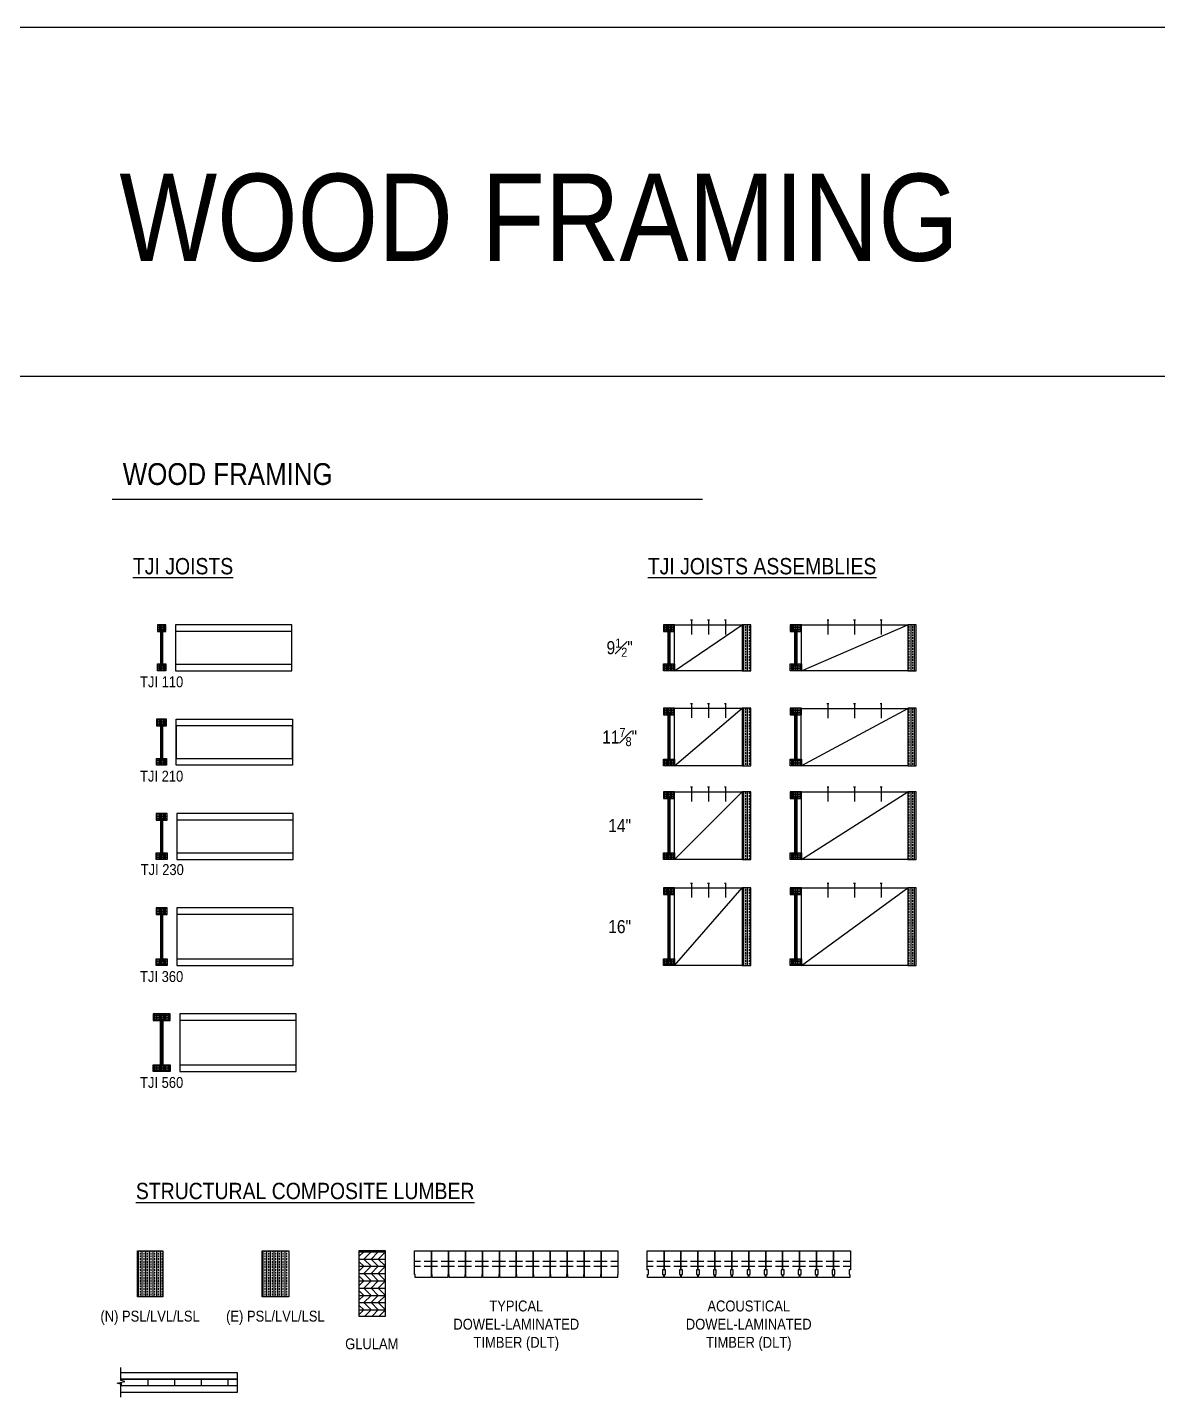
# Model space of a CAD drawing. Header units: inches. Extents: x -2661 to 42767, y -1222 to 9099.
# Drawn here: x 1751.6 to 1984.9, y 1801 to 2084.4 of the extents above; entities that cross this region are included whole.
import ezdxf
from ezdxf.enums import TextEntityAlignment as Align

# ---------------------------------------------------------------- set-up
doc = ezdxf.new("R2010")
doc.units = ezdxf.units.IN
doc.header["$LTSCALE"] = 12
doc.header["$MEASUREMENT"] = 0
doc.linetypes.add('HIDDEN2', pattern=[0.1875, 0.125, -0.0625])
doc.layers.get('0').update_dxf_attribs({"linetype": 'CONTINUOUS'})
doc.layers.add('NON-PLOT', color=253, linetype='CONTINUOUS', plot=False)
doc.layers.add('S-ANNO-NONPLOT', color=253, linetype='CONTINUOUS', plot=False, transparency=0.5)
for name, color, linetype in [('S-ANNO-NOTE', 4, 'CONTINUOUS'), ('S-BREAK', 2, 'CONTINUOUS'), ('S-EXISTING', 1, 'CONTINUOUS'), ('S-NAIL', 2, 'CONTINUOUS'), ('S-WOOD', 3, 'CONTINUOUS')]:
    doc.layers.add(name, color=color, linetype=linetype)
doc.styles.add('Arial', font='arial.ttf', dxfattribs={"width": 0.85})
pattern_1 = [(0, (-0.875, 0), (1e-16, 0.5), []), (0, (-0.625, -0.25), (1e-16, 0.5), [0.25, -0.125])]
pattern_2 = [(0, (-0.875, 2.375), (1e-16, 0.5), []), (0, (-0.625, 2.125), (1e-16, 0.5), [0.25, -0.125])]
pattern_3 = [(0, (-0.875, 0), (1e-16, 0.5), []), (0, (-0.625, -0.25), (1e-16, 0.5), [0.25, -0.125])]
pattern_4 = [(90, (0.25, -6), (-0.75, 1e-16), []), (90, (0.625, -5.625), (-0.75, 1e-16), [0.375, -0.1875])]
pattern_5 = [(90, (0.25, -10.5), (-0.75, 1e-16), []), (90, (0.625, -10.125), (-0.75, 1e-16), [0.375, -0.1875])]
pattern_6 = [(0, (-0.875, 4.5), (1e-16, 0.5), []), (0, (-0.625, 4.25), (1e-16, 0.5), [0.25, -0.125])]
pattern_7 = [(90, (0.25, -12.5), (-0.75, 1e-16), []), (90, (0.625, -12.125), (-0.75, 1e-16), [0.375, -0.1875])]
pattern_8 = [(0, (-0.875, 6.5), (1e-16, 0.5), []), (0, (-0.625, 6.25), (1e-16, 0.5), [0.25, -0.125])]

# ---------------------------------------------------------------- blocks, each defined once
blk = doc.blocks.new('*U1143')
at = {"layer": 'S-WOOD'}
h = blk.add_hatch(dxfattribs=at)
h.set_pattern_fill('ANSI33', color=1, scale=3, angle=45, style=0)
h.set_pattern_definition([(90, (3.75, -6), (-0.75, 1e-16), []), (90, (4.125, -5.625), (-0.75, 1e-16), [0.375, -0.1875])])
h.paths.add_polyline_path([(5.25, -9.5), (0, -9.5), (0, 0), (5.25, 0)])
blk.add_lwpolyline([(5.25, -9.5), (0, -9.5), (0, 0), (5.25, 0)], close=True)
at = {"color": 4}
blk.add_lwpolyline([(0, 0), (5.25, 0), (5.25, -9.5), (0, -9.5)], close=True, dxfattribs=at)
blk = doc.blocks.new('*U274')
h = blk.add_hatch()
h.set_pattern_fill('ANSI33', color=1, scale=2, angle=315)
h.set_pattern_definition([(0, (-0.875, 0), (1e-16, 0.5), []), (0, (-0.625, -0.25), (1e-16, 0.5), [0.25, -0.125])])
h.paths.add_polyline_path([(-0.88, 8.12), (-0.19, 8.12), (-0.11, 8.5), (0.11, 8.5), (0.19, 8.12), (0.88, 8.12), (0.88, 9.5), (-0.88, 9.5)])
h = blk.add_hatch()
h.set_pattern_fill('ANSI33', color=1, scale=2, angle=315)
h.set_pattern_definition([(0, (-0.875, 0), (1e-16, 0.5), []), (0, (-0.625, -0.25), (1e-16, 0.5), [0.25, -0.125])])
h.paths.add_polyline_path([(0.88, 1.38), (0.19, 1.38), (0.11, 1), (-0.11, 1), (-0.19, 1.38), (-0.88, 1.38), (-0.88, 0), (0.88, 0)])
at = {"color": 1}
blk.add_line((0, 8.5), (0, 1), dxfattribs=at)
for points in [[(0.19, 8.12), (0.88, 8.12), (0.88, 9.5), (-0.88, 9.5), (-0.88, 8.12), (-0.19, 8.12)], [(0.19, 1.38), (0.88, 1.38), (0.88, 0), (-0.88, 0), (-0.88, 1.38), (-0.19, 1.38)]]:
    blk.add_lwpolyline(points)
at = {"color": 2}
blk.add_lwpolyline([(-0.19, 8.12), (-0.11, 8.5), (0.11, 8.5), (0.19, 8.12), (0.19, 1.38), (0.11, 1), (-0.11, 1), (-0.19, 1.38)], close=True, dxfattribs=at)
blk = doc.blocks.new('*U276')
h = blk.add_hatch()
h.set_pattern_fill('ANSI33', color=1, scale=2, angle=315)
h.set_pattern_definition(pattern_1)
h.paths.add_polyline_path([(-1.03, 8.12), (-0.19, 8.12), (-0.11, 8.5), (0.11, 8.5), (0.19, 8.12), (1.03, 8.12), (1.03, 9.5), (-1.03, 9.5)])
h = blk.add_hatch()
h.set_pattern_fill('ANSI33', color=1, scale=2, angle=315)
h.set_pattern_definition(pattern_1)
h.paths.add_polyline_path([(1.03, 0), (1.03, 1.38), (0.19, 1.38), (0.11, 1), (-0.11, 1), (-0.19, 1.38), (-1.03, 1.38), (-1.03, 0)])
at = {"color": 1}
blk.add_line((0, 8.5), (0, 1), dxfattribs=at)
for points in [[(0.19, 8.12), (1.03, 8.12), (1.03, 9.5), (-1.03, 9.5), (-1.03, 8.12), (-0.19, 8.12)], [(0.19, 1.38), (1.03, 1.38), (1.03, 0), (-1.03, 0), (-1.03, 1.38), (-0.19, 1.38)]]:
    blk.add_lwpolyline(points)
at = {"color": 2}
blk.add_lwpolyline([(-0.19, 8.12), (-0.11, 8.5), (0.11, 8.5), (0.19, 8.12), (0.19, 1.38), (0.11, 1), (-0.11, 1), (-0.19, 1.38)], close=True, dxfattribs=at)
blk = doc.blocks.new('TJI23')
h = blk.add_hatch()
h.set_pattern_fill('ANSI33', color=1, scale=2, angle=315)
h.set_pattern_definition(pattern_1)
h.paths.add_polyline_path([(-1.16, 8.12), (-0.19, 8.12), (-0.11, 8.5), (0.11, 8.5), (0.19, 8.12), (1.16, 8.12), (1.16, 9.5), (-1.16, 9.5)])
h = blk.add_hatch()
h.set_pattern_fill('ANSI33', color=1, scale=2, angle=315)
h.set_pattern_definition(pattern_1)
h.paths.add_polyline_path([(1.16, 0), (1.16, 1.38), (0.19, 1.38), (0.11, 1), (-0.11, 1), (-0.19, 1.38), (-1.16, 1.38), (-1.16, 0)])
at = {"color": 1}
blk.add_line((0, 8.5), (0, 1), dxfattribs=at)
for points in [[(0.19, 8.12), (1.16, 8.12), (1.16, 9.5), (-1.16, 9.5), (-1.16, 8.12), (-0.19, 8.12)], [(0.19, 1.38), (1.16, 1.38), (1.16, 0), (-1.16, 0), (-1.16, 1.38), (-0.19, 1.38)]]:
    blk.add_lwpolyline(points)
at = {"color": 2}
blk.add_lwpolyline([(-0.19, 8.12), (-0.11, 8.5), (0.11, 8.5), (0.19, 8.12), (0.19, 1.38), (0.11, 1), (-0.11, 1), (-0.19, 1.38)], close=True, dxfattribs=at)
blk = doc.blocks.new('TJI3')
h = blk.add_hatch()
h.set_pattern_fill('ANSI33', color=1, scale=2, angle=315)
h.set_pattern_definition(pattern_2)
h.paths.add_polyline_path([(-1.16, 10.5), (-0.19, 10.5), (-0.11, 10.87), (0.11, 10.87), (0.19, 10.5), (1.16, 10.5), (1.16, 11.88), (-1.16, 11.88)])
h = blk.add_hatch()
h.set_pattern_fill('ANSI33', color=1, scale=2, angle=315)
h.set_pattern_definition(pattern_3)
h.paths.add_polyline_path([(1.16, 0), (1.16, 1.38), (0.19, 1.38), (0.11, 1), (-0.11, 1), (-0.19, 1.38), (-1.16, 1.38), (-1.16, 0)])
at = {"color": 1}
blk.add_line((0, 10.87), (0, 1), dxfattribs=at)
for points in [[(0.19, 10.5), (1.16, 10.5), (1.16, 11.88), (-1.16, 11.88), (-1.16, 10.5), (-0.19, 10.5)], [(0.19, 1.38), (1.16, 1.38), (1.16, 0), (-1.16, 0), (-1.16, 1.38), (-0.19, 1.38)]]:
    blk.add_lwpolyline(points)
at = {"color": 2}
blk.add_lwpolyline([(-0.19, 10.5), (-0.11, 10.87), (0.11, 10.87), (0.19, 10.5), (0.19, 1.38), (0.11, 1), (-0.11, 1), (-0.19, 1.38)], close=True, dxfattribs=at)
blk = doc.blocks.new('*U280')
h = blk.add_hatch()
h.set_pattern_fill('ANSI33', color=1, scale=2, angle=315)
h.set_pattern_definition(pattern_2)
h.paths.add_polyline_path([(-0.11, 10.87), (0.11, 10.87), (0.22, 10.5), (1.75, 10.5), (1.75, 11.88), (-1.75, 11.88), (-1.75, 10.5), (-0.22, 10.5)])
h = blk.add_hatch()
h.set_pattern_fill('ANSI33', color=1, scale=2, angle=315)
h.set_pattern_definition(pattern_3)
h.paths.add_polyline_path([(1.75, 0), (1.75, 1.37), (0.22, 1.37), (0.11, 1), (-0.11, 1), (-0.22, 1.37), (-1.75, 1.37), (-1.75, 0)])
at = {"color": 1}
blk.add_line((0, 10.87), (0, 1), dxfattribs=at)
for points in [[(0.22, 10.5), (1.75, 10.5), (1.75, 11.88), (-1.75, 11.88), (-1.75, 10.5), (-0.22, 10.5)], [(0.22, 1.37), (1.75, 1.37), (1.75, 0), (-1.75, 0), (-1.75, 1.37), (-0.22, 1.37)]]:
    blk.add_lwpolyline(points)
at = {"color": 2}
blk.add_lwpolyline([(-0.22, 10.5), (-0.11, 10.87), (0.11, 10.87), (0.22, 10.5), (0.22, 1.37), (0.11, 1), (-0.11, 1), (-0.22, 1.37)], close=True, dxfattribs=at)
blk = doc.blocks.new('*U284')
h = blk.add_hatch()
h.set_pattern_fill('GLB', color=1, scale=1.5, pattern_type=2)
h.set_pattern_definition([(0, (0, 0), (0, 1.5), []), (315, (0, 0), (1.5, -3e-16), [2.12132, -2.12132]), (45, (0, 0), (1.5, -2e-16), [2.12132, -2.12132])])
h.paths.add_polyline_path([(0, 0), (5.5, 0), (5.5, 13.5), (0, 13.5)])
at = {"color": 4}
blk.add_lwpolyline([(0, 0), (5.5, 0), (5.5, 13.5), (0, 13.5)], close=True, dxfattribs=at)
blk = doc.blocks.new('*U1160')
at = {"layer": 'S-WOOD'}
h = blk.add_hatch(dxfattribs=at)
h.set_pattern_fill('ANSI33', color=1, scale=3, angle=45, style=0)
h.set_pattern_definition([(90, (4, -6), (-0.75, 1e-16), []), (90, (4.375, -5.625), (-0.75, 1e-16), [0.375, -0.1875])])
h.paths.add_polyline_path([(5.5, -9.5), (0, -9.5), (0, 0), (5.5, 0)])
at = {"layer": 'S-WOOD', "color": 2}
for points in [[(5.5, -9.5), (0, -9.5), (0, 0), (5.5, 0)], [(0, 0), (5.5, 0), (5.5, -9.5), (0, -9.5)]]:
    blk.add_lwpolyline(points, close=True, dxfattribs=at)
blk = doc.blocks.new('*U870')
at = {"color": 0}
blk.add_line((0, 9.5), (13.96875, 0), dxfattribs=at)
blk.add_lwpolyline([(0, 9.5), (0, 0), (13.96875, 0), (13.96875, 9.5)], close=True)
blk = doc.blocks.new('*U1156')
at = {"layer": 'S-WOOD'}
h = blk.add_hatch(dxfattribs=at)
h.set_pattern_fill('ANSI33', color=1, scale=3, angle=45, style=0)
h.set_pattern_definition(pattern_4)
h.paths.add_polyline_path([(1.75, -9.5), (0, -9.5), (0, 0), (1.75, 0)])
at = {"color": 4}
blk.add_lwpolyline([(0, 0), (1.75, 0), (1.75, -9.5), (0, -9.5)], close=True, dxfattribs=at)
blk.add_lwpolyline([(1.75, -9.5), (0, -9.5), (0, 0), (1.75, 0)], close=True)
blk = doc.blocks.new('*U868')
at = {"color": 0}
blk.add_line((0, 11.875), (13.96875, 0), dxfattribs=at)
blk.add_lwpolyline([(0, 11.875), (0, 0), (13.96875, 0), (13.96875, 11.875)], close=True)
blk = doc.blocks.new('*U1291')
at = {"layer": 'S-WOOD'}
h = blk.add_hatch(dxfattribs=at)
h.set_pattern_fill('ANSI33', color=1, scale=3, angle=45, style=0)
h.set_pattern_definition([(90, (0.25, -8.375), (-0.75, 1e-16), []), (90, (0.625, -8), (-0.75, 1e-16), [0.375, -0.1875])])
h.paths.add_polyline_path([(1.75, -11.875), (0, -11.875), (0, 0), (1.75, 0)])
at = {"color": 4}
blk.add_lwpolyline([(0, 0), (1.75, 0), (1.75, -11.875), (0, -11.875)], close=True, dxfattribs=at)
blk.add_lwpolyline([(1.75, -11.875), (0, -11.875), (0, 0), (1.75, 0)], close=True)
blk = doc.blocks.new('*U1289')
h = blk.add_hatch()
h.set_pattern_fill('ANSI33', color=1, scale=2, angle=315)
h.set_pattern_definition([(0, (-0.875, 2.375), (1e-16, 0.5), []), (0, (-0.625, 2.125), (1e-16, 0.5), [0.25, -0.125])])
h.paths.add_polyline_path([(-1.16, 10.5), (-0.19, 10.5), (-0.11, 10.87), (0.11, 10.87), (0.19, 10.5), (1.16, 10.5), (1.16, 11.88), (-1.16, 11.88)])
h = blk.add_hatch()
h.set_pattern_fill('ANSI33', color=1, scale=2, angle=315)
h.set_pattern_definition(pattern_1)
h.paths.add_polyline_path([(1.16, 0), (1.16, 1.38), (0.19, 1.38), (0.11, 1), (-0.11, 1), (-0.19, 1.38), (-1.16, 1.38), (-1.16, 0)])
at = {"color": 1}
blk.add_line((0, 10.87), (0, 1), dxfattribs=at)
for points in [[(0.19, 10.5), (1.16, 10.5), (1.16, 11.88), (-1.16, 11.88), (-1.16, 10.5), (-0.19, 10.5)], [(0.19, 1.38), (1.16, 1.38), (1.16, 0), (-1.16, 0), (-1.16, 1.38), (-0.19, 1.38)]]:
    blk.add_lwpolyline(points)
at = {"color": 2}
blk.add_lwpolyline([(-0.19, 10.5), (-0.11, 10.87), (0.11, 10.87), (0.19, 10.5), (0.19, 1.38), (0.11, 1), (-0.11, 1), (-0.19, 1.38)], close=True, dxfattribs=at)
blk = doc.blocks.new('*U869')
at = {"color": 0}
blk.add_line((0, 14), (13.96875, 0), dxfattribs=at)
blk.add_lwpolyline([(0, 14), (0, 0), (13.96875, 0), (13.96875, 14)], close=True)
blk = doc.blocks.new('*U1157')
at = {"layer": 'S-WOOD'}
h = blk.add_hatch(dxfattribs=at)
h.set_pattern_fill('ANSI33', color=1, scale=3, angle=45, style=0)
h.set_pattern_definition(pattern_5)
h.paths.add_polyline_path([(1.75, -14), (0, -14), (0, 0), (1.75, 0)])
at = {"color": 4}
blk.add_lwpolyline([(0, 0), (1.75, 0), (1.75, -14), (0, -14)], close=True, dxfattribs=at)
blk.add_lwpolyline([(1.75, -14), (0, -14), (0, 0), (1.75, 0)], close=True)
blk = doc.blocks.new('*U864')
h = blk.add_hatch()
h.set_pattern_fill('ANSI33', color=1, scale=2, angle=315)
h.set_pattern_definition(pattern_6)
h.paths.add_polyline_path([(-1.16, 12.62), (-0.19, 12.62), (-0.11, 13), (0.11, 13), (0.19, 12.62), (1.16, 12.62), (1.16, 14), (-1.16, 14)])
h = blk.add_hatch()
h.set_pattern_fill('ANSI33', color=1, scale=2, angle=315)
h.set_pattern_definition(pattern_1)
h.paths.add_polyline_path([(1.16, 0), (1.16, 1.38), (0.19, 1.38), (0.11, 1), (-0.11, 1), (-0.19, 1.38), (-1.16, 1.38), (-1.16, 0)])
at = {"color": 1}
blk.add_line((0, 13), (0, 1), dxfattribs=at)
for points in [[(0.19, 12.62), (1.16, 12.62), (1.16, 14), (-1.16, 14), (-1.16, 12.62), (-0.19, 12.62)], [(0.19, 1.38), (1.16, 1.38), (1.16, 0), (-1.16, 0), (-1.16, 1.38), (-0.19, 1.38)]]:
    blk.add_lwpolyline(points)
at = {"color": 2}
blk.add_lwpolyline([(-0.19, 12.62), (-0.11, 13), (0.11, 13), (0.19, 12.62), (0.19, 1.38), (0.11, 1), (-0.11, 1), (-0.19, 1.38)], close=True, dxfattribs=at)
blk = doc.blocks.new('*U865')
at = {"color": 0}
blk.add_line((0, 16), (13.96875, 0), dxfattribs=at)
blk.add_lwpolyline([(0, 16), (0, 0), (13.96875, 0), (13.96875, 16)], close=True)
blk = doc.blocks.new('*U1155')
at = {"layer": 'S-WOOD'}
h = blk.add_hatch(dxfattribs=at)
h.set_pattern_fill('ANSI33', color=1, scale=3, angle=45, style=0)
h.set_pattern_definition(pattern_7)
h.paths.add_polyline_path([(1.75, -16), (0, -16), (0, 0), (1.75, 0)])
at = {"color": 4}
blk.add_lwpolyline([(0, 0), (1.75, 0), (1.75, -16), (0, -16)], close=True, dxfattribs=at)
blk.add_lwpolyline([(1.75, -16), (0, -16), (0, 0), (1.75, 0)], close=True)
blk = doc.blocks.new('*U866')
h = blk.add_hatch()
h.set_pattern_fill('ANSI33', color=1, scale=2, angle=315)
h.set_pattern_definition(pattern_8)
h.paths.add_polyline_path([(-1.16, 14.62), (-0.19, 14.62), (-0.11, 15), (0.11, 15), (0.19, 14.62), (1.16, 14.62), (1.16, 16), (-1.16, 16)])
h = blk.add_hatch()
h.set_pattern_fill('ANSI33', color=1, scale=2, angle=315)
h.set_pattern_definition(pattern_1)
h.paths.add_polyline_path([(1.16, 0), (1.16, 1.38), (0.19, 1.38), (0.11, 1), (-0.11, 1), (-0.19, 1.38), (-1.16, 1.38), (-1.16, 0)])
at = {"color": 1}
blk.add_line((0, 15), (0, 1), dxfattribs=at)
for points in [[(0.19, 14.62), (1.16, 14.62), (1.16, 16), (-1.16, 16), (-1.16, 14.62), (-0.19, 14.62)], [(0.19, 1.38), (1.16, 1.38), (1.16, 0), (-1.16, 0), (-1.16, 1.38), (-0.19, 1.38)]]:
    blk.add_lwpolyline(points)
at = {"color": 2}
blk.add_lwpolyline([(-0.19, 14.62), (-0.11, 15), (0.11, 15), (0.19, 14.62), (0.19, 1.38), (0.11, 1), (-0.11, 1), (-0.19, 1.38)], close=True, dxfattribs=at)
blk = doc.blocks.new('10d')
at = {"color": 3}
blk.add_line((0.19, 0.25), (-0.19, 0.25), dxfattribs=at)
at = {"color": 2}
blk.add_line((0, 0.25), (0, -2.75), dxfattribs=at)
blk = doc.blocks.new('*U867')
at = {"color": 0}
blk.add_line((0, 14), (21.96875, 0), dxfattribs=at)
blk.add_lwpolyline([(0, 14), (0, 0), (21.96875, 0), (21.96875, 14)], close=True)
blk = doc.blocks.new('*U1153')
at = {"layer": 'S-WOOD'}
h = blk.add_hatch(dxfattribs=at)
h.set_pattern_fill('ANSI33', color=1, scale=3, angle=45, style=0)
h.set_pattern_definition(pattern_5)
h.paths.add_polyline_path([(1.75, -14), (0, -14), (0, 0), (1.75, 0)])
at = {"color": 4}
blk.add_lwpolyline([(0, 0), (1.75, 0), (1.75, -14), (0, -14)], close=True, dxfattribs=at)
blk.add_lwpolyline([(1.75, -14), (0, -14), (0, 0), (1.75, 0)], close=True)
blk = doc.blocks.new('*U860')
h = blk.add_hatch()
h.set_pattern_fill('ANSI33', color=1, scale=2, angle=315)
h.set_pattern_definition(pattern_6)
h.paths.add_polyline_path([(-1.16, 12.62), (-0.19, 12.62), (-0.11, 13), (0.11, 13), (0.19, 12.62), (1.16, 12.62), (1.16, 14), (-1.16, 14)])
h = blk.add_hatch()
h.set_pattern_fill('ANSI33', color=1, scale=2, angle=315)
h.set_pattern_definition(pattern_1)
h.paths.add_polyline_path([(1.16, 0), (1.16, 1.38), (0.19, 1.38), (0.11, 1), (-0.11, 1), (-0.19, 1.38), (-1.16, 1.38), (-1.16, 0)])
at = {"color": 1}
blk.add_line((0, 13), (0, 1), dxfattribs=at)
for points in [[(0.19, 12.62), (1.16, 12.62), (1.16, 14), (-1.16, 14), (-1.16, 12.62), (-0.19, 12.62)], [(0.19, 1.38), (1.16, 1.38), (1.16, 0), (-1.16, 0), (-1.16, 1.38), (-0.19, 1.38)]]:
    blk.add_lwpolyline(points)
at = {"color": 2}
blk.add_lwpolyline([(-0.19, 12.62), (-0.11, 13), (0.11, 13), (0.19, 12.62), (0.19, 1.38), (0.11, 1), (-0.11, 1), (-0.19, 1.38)], close=True, dxfattribs=at)
blk = doc.blocks.new('*U861')
at = {"color": 0}
blk.add_line((0, 11.86), (21.97, 0), dxfattribs=at)
blk.add_lwpolyline([(0, 11.86), (0, 0), (21.97, 0), (21.97, 11.86)], close=True)
blk = doc.blocks.new('*U1154')
at = {"layer": 'S-WOOD'}
h = blk.add_hatch(dxfattribs=at)
h.set_pattern_fill('ANSI33', color=1, scale=3, angle=45, style=0)
h.set_pattern_definition(pattern_7)
h.paths.add_polyline_path([(1.75, -16), (0, -16), (0, 0), (1.75, 0)])
at = {"color": 4}
blk.add_lwpolyline([(0, 0), (1.75, 0), (1.75, -16), (0, -16)], close=True, dxfattribs=at)
blk.add_lwpolyline([(1.75, -16), (0, -16), (0, 0), (1.75, 0)], close=True)
blk = doc.blocks.new('*U862')
h = blk.add_hatch()
h.set_pattern_fill('ANSI33', color=1, scale=2, angle=315)
h.set_pattern_definition(pattern_8)
h.paths.add_polyline_path([(-1.16, 14.62), (-0.19, 14.62), (-0.11, 15), (0.11, 15), (0.19, 14.62), (1.16, 14.62), (1.16, 16), (-1.16, 16)])
h = blk.add_hatch()
h.set_pattern_fill('ANSI33', color=1, scale=2, angle=315)
h.set_pattern_definition(pattern_1)
h.paths.add_polyline_path([(1.16, 0), (1.16, 1.38), (0.19, 1.38), (0.11, 1), (-0.11, 1), (-0.19, 1.38), (-1.16, 1.38), (-1.16, 0)])
at = {"color": 1}
blk.add_line((0, 15), (0, 1), dxfattribs=at)
for points in [[(0.19, 14.62), (1.16, 14.62), (1.16, 16), (-1.16, 16), (-1.16, 14.62), (-0.19, 14.62)], [(0.19, 1.38), (1.16, 1.38), (1.16, 0), (-1.16, 0), (-1.16, 1.38), (-0.19, 1.38)]]:
    blk.add_lwpolyline(points)
at = {"color": 2}
blk.add_lwpolyline([(-0.19, 14.62), (-0.11, 15), (0.11, 15), (0.19, 14.62), (0.19, 1.38), (0.11, 1), (-0.11, 1), (-0.19, 1.38)], close=True, dxfattribs=at)
blk = doc.blocks.new('*U863')
at = {"color": 0}
blk.add_line((0, 16), (21.96875, 0), dxfattribs=at)
blk.add_lwpolyline([(0, 16), (0, 0), (21.96875, 0), (21.96875, 16)], close=True)
blk = doc.blocks.new('*U1152')
at = {"layer": 'S-WOOD'}
h = blk.add_hatch(dxfattribs=at)
h.set_pattern_fill('ANSI33', color=1, scale=3, angle=45, style=0)
h.set_pattern_definition(pattern_4)
h.paths.add_polyline_path([(1.75, -9.5), (0, -9.5), (0, 0), (1.75, 0)])
at = {"color": 4}
blk.add_lwpolyline([(0, 0), (1.75, 0), (1.75, -9.5), (0, -9.5)], close=True, dxfattribs=at)
blk.add_lwpolyline([(1.75, -9.5), (0, -9.5), (0, 0), (1.75, 0)], close=True)
blk = doc.blocks.new('*U859')
at = {"color": 0}
blk.add_line((0, 9.5), (21.96875, 0), dxfattribs=at)
blk.add_lwpolyline([(0, 9.5), (0, 0), (21.96875, 0), (21.96875, 9.5)], close=True)
blk = doc.blocks.new('*U1075')
at = {"layer": 'S-WOOD', "color": 2, "linetype": 'HIDDEN2'}
for p, q in [((1.75, 0.5), (-1.75, 0.5)), ((1.75, -0.5), (-1.75, -0.5))]:
    blk.add_line(p, q, dxfattribs=at)
at = {"layer": 'S-WOOD'}
blk.add_lwpolyline([(1.64, -2.75), (-1.64, -2.75), (-1.64, -2.18), (-1.45, -2.18), (-1.45, -1.19), (-1.75, -1.19), (-1.75, 2.75), (1.75, 2.75), (1.75, -1.19), (1.45, -1.19), (1.45, -2.18), (1.64, -2.18)], close=True, dxfattribs=at)
blk = doc.blocks.new('*U1076')
at = {"layer": 'S-WOOD', "color": 0, "linetype": 'ByBlock', "lineweight": -2, "transparency": 16777216}
for p in [(0, 0), (3.5, 0), (7, 0), (10.5, 0), (14, 0), (17.5, 0), (21, 0), (24.5, 0), (28, 0), (31.5, 0), (35, 0), (38.5, 0)]:
    blk.add_blockref('*U1075', p, dxfattribs=at)
blk = doc.blocks.new('*U1077')
at = {"layer": 'S-WOOD', "color": 2, "linetype": 'HIDDEN2'}
for p, q in [((1.75, 0.5), (-1.75, 0.5)), ((1.75, -0.5), (-1.75, -0.5))]:
    blk.add_line(p, q, dxfattribs=at)
at = {"layer": 'S-WOOD'}
blk.add_lwpolyline([(-1.64, -2.75), (-1.64, -2.18), (-1.75, -2.18), (-1.75, 2.75), (1.75, 2.75), (1.75, -2.18), (1.64, -2.18), (1.64, -2.75)], close=True, dxfattribs=at)
blk = doc.blocks.new('*U1078')
at = {"layer": 'S-WOOD', "color": 0, "linetype": 'ByBlock', "lineweight": -2, "transparency": 16777216}
for p in [(0, 0), (3.5, 0), (7, 0), (10.5, 0), (14, 0), (17.5, 0), (21, 0), (24.5, 0), (28, 0), (31.5, 0), (35, 0), (38.5, 0)]:
    blk.add_blockref('*U1077', p, dxfattribs=at)
blk = doc.blocks.new('*U1118')
at = {"color": 0, "linetype": 'ByBlock'}
blk.add_lwpolyline([(3.06, 0), (0.38, 0), (0.19, -0.78), (-0.19, 0.78), (-0.38, 0), (-3.06, 0)], dxfattribs=at)
blk = doc.blocks.new('*U1136')
at = {"layer": 'S-WOOD'}
h = blk.add_hatch(dxfattribs=at)
h.set_pattern_fill('ANSI31', color=256, scale=44, angle=45)
h.paths.add_polyline_path([(0, 1.38), (-24, 1.38), (-24, 1.68), (-24.78, 1.87), (-23.22, 2.25), (-24, 2.44), (-24, 2.75), (0, 2.75)])
at = {"layer": 'NON-PLOT'}
blk.add_lwpolyline([(0, 1.38), (-24, 1.38), (-24, 1.68), (-24.78, 1.87), (-23.22, 2.25), (-24, 2.44), (-24, 2.75), (0, 2.75)], close=True, dxfattribs=at)
at = {"layer": 'S-WOOD'}
for p, q in [((-24, 4.12), (0, 4.12)), ((0, 4.12), (0, 0)), ((0, 2.75), (-24, 2.75)), ((0, 1.38), (-24, 1.38)), ((0, 0), (-24, 0))]:
    blk.add_line(p, q, dxfattribs=at)
at = {"layer": 'S-BREAK', "rotation": 270}
blk.add_blockref('*U1118', (-24, 2.06), dxfattribs=at)

msp = doc.modelspace()

# ---------------------------------------------------------------- linework, layer by layer
at = {"layer": 'S-ANNO-NONPLOT'}
for points in [[(1230.57281, 2012.36325), (2465.0403, 2012.36325), (2465.0403, 2084.36325), (1230.57281, 2084.36325)], [(1505.0403, 2012.36325), (2465.0403, 2012.36325), (2465.0403, 940.00328), (1505.0403, 940.00328)]]:
    msp.add_lwpolyline(points, close=True, dxfattribs=at)
at = {"layer": 'S-ANNO-NOTE', "color": 6}
msp.add_line((1769.0403, 1986.90471), (1890.91997, 1986.90471), dxfattribs=at)
at = {"layer": 'S-WOOD'}
for points in [[(1806.13872, 1961.01603), (1782.13872, 1961.01603), (1782.13872, 1951.51603), (1806.13872, 1951.51603)], [(1782.29497, 1941.51603), (1806.29497, 1941.51603), (1806.29497, 1932.01603), (1782.29497, 1932.01603)], [(1806.41997, 1922.01603), (1782.41997, 1922.01603), (1782.41997, 1912.51603), (1806.41997, 1912.51603)], [(1806.41997, 1902.51603), (1782.41997, 1902.51603), (1782.41997, 1890.64103), (1806.41997, 1890.64103)], [(1807.01372, 1880.64103), (1783.01372, 1880.64103), (1783.01372, 1868.76603), (1807.01372, 1868.76603)]]:
    msp.add_lwpolyline(points, close=True, dxfattribs=at)
at = {"layer": 'S-WOOD', "color": 2}
for points in [[(1782.13872, 1952.89103), (1806.13872, 1952.89103), (1806.13872, 1959.64103), (1782.13872, 1959.64103)], [(1806.29497, 1940.14103), (1782.29497, 1940.14103), (1782.29497, 1933.39103), (1806.29497, 1933.39103)], [(1782.41997, 1913.89103), (1806.41997, 1913.89103), (1806.41997, 1920.64103), (1782.41997, 1920.64103)], [(1782.41997, 1892.01603), (1806.41997, 1892.01603), (1806.41997, 1901.14103), (1782.41997, 1901.14103)], [(1783.01372, 1870.14103), (1807.01372, 1870.14103), (1807.01372, 1879.26603), (1783.01372, 1879.26603)]]:
    msp.add_lwpolyline(points, close=True, dxfattribs=at)

# ---------------------------------------------------------------- block references
msp.add_blockref('*U1136', (1794.86984, 1802.46397))
at = {"layer": 'S-EXISTING'}
msp.add_blockref('*U1160', (1799.99729, 1831.71397), dxfattribs=at)
at = {"layer": 'S-NAIL', "xscale": -1}
for p in [(1888.68429, 1961.76603), (1892.17648, 1961.76603), (1895.66867, 1961.76603), (1916.85493, 1961.76603), (1922.34711, 1961.76603), (1927.8393, 1961.76603), (1888.68429, 1944.50094), (1892.17648, 1944.50094), (1895.66867, 1944.50094), (1916.83488, 1944.48817), (1922.32707, 1944.48817), (1927.81926, 1944.48817), (1888.68429, 1927.26603), (1892.17648, 1927.26603), (1895.66867, 1927.26603), (1916.85493, 1927.26603), (1922.34711, 1927.26603), (1927.8393, 1927.26603), (1888.68429, 1907.39103), (1892.17648, 1907.39103), (1895.66867, 1907.39103), (1916.85493, 1907.39103), (1922.34711, 1907.39103), (1927.8393, 1907.39103)]:
    msp.add_blockref('10d', p, dxfattribs=at)
at = {"layer": 'S-WOOD'}
for name, p in [('*U274', (1779.26372, 1951.51603)), ('TJI23', (1884.03585, 1951.51603)), ('TJI23', (1910.20649, 1951.51603)), ('*U276', (1779.26372, 1932.01603)), ('*U1289', (1884.03585, 1931.87594)), ('*U1289', (1910.20649, 1931.87594)), ('*U864', (1884.03585, 1912.51603)), ('*U860', (1910.20649, 1912.51603)), ('TJI23', (1779.26372, 1912.51603)), ('*U866', (1884.03585, 1890.64103)), ('*U862', (1910.20649, 1890.64103)), ('TJI3', (1779.26372, 1890.64103)), ('*U280', (1779.26372, 1868.76603)), ('*U1143', (1774.24484, 1831.71397)), ('*U1078', (1833.24729, 1828.96397)), ('*U1076', (1881.24729, 1828.96397))]:
    msp.add_blockref(name, p, dxfattribs=at)
at = {"layer": 'S-WOOD', "color": 2, "xscale": -1, "rotation": 180}
for name, p in [('*U870', (1885.1921, 1961.01603)), ('*U859', (1911.36274, 1961.01603)), ('*U868', (1885.1921, 1943.75094)), ('*U861', (1911.34269, 1943.73817)), ('*U869', (1885.1921, 1926.51603)), ('*U867', (1911.36274, 1926.51603)), ('*U865', (1885.1921, 1906.64103)), ('*U863', (1911.36274, 1906.64103))]:
    msp.add_blockref(name, p, dxfattribs=at)
at = {"layer": 'S-WOOD', "xscale": -1}
for name, p in [('*U1156', (1900.91085, 1961.01603)), ('*U1152', (1935.08149, 1961.01603)), ('*U1291', (1900.91085, 1943.75094)), ('*U1291', (1935.08149, 1943.75094)), ('*U1157', (1900.91085, 1926.51603)), ('*U1153', (1935.08149, 1926.51603)), ('*U1155', (1900.91085, 1906.64103)), ('*U1154', (1935.08149, 1906.64103))]:
    msp.add_blockref(name, p, dxfattribs=at)
at = {"layer": 'S-WOOD', "color": 4}
msp.add_blockref('*U284', (1819.99729, 1818.21397), dxfattribs=at)

# ---------------------------------------------------------------- texts
at = {"layer": 'S-ANNO-NOTE', "color": 191, "style": 'Arial', "width": 0.85}
for s, p in [('TJI 110', (1779.26372, 1949.22285)), ('TJI 210', (1779.26372, 1929.74265)), ('TJI 230', (1779.38872, 1910.43287)), ('TJI 360', (1779.26372, 1888.34785)), ('TJI 560', (1779.26372, 1866.47285)), ('(N) PSL/LVL/LSL', (1776.86984, 1818.21397)), ('(E) PSL/LVL/LSL', (1802.74729, 1818.21397))]:
    msp.add_text(s, height=2.25, dxfattribs=at).set_placement(p, align=Align.MIDDLE_CENTER)
at = {"layer": 'S-ANNO-NOTE', "attachment_point": 1, "style": 'Arial'}
for s, insert, char_height, width in [('\\A1;{\\C2; WOOD FRAMING}', (1764.60975, 2054.1545), 18, 236.8018045), ('\\A1;WOOD FRAMING', (1771.24274, 1994.37446), 4.5, 82.5524406)]:
    msp.add_mtext(s, dxfattribs=dict(at, insert=insert, char_height=char_height, width=width))
at = {"layer": 'S-ANNO-NOTE', "color": 191, "attachment_point": 5, "style": 'Arial'}
for s, insert, char_height, width in [('\\A1;{\\LTJI JOISTS}', (1783.68851, 1973.07095), 3.375, 55.0493344), ('\\A1;{\\LTJI JOISTS ASSEMBLIES }', (1903.24789, 1973.07095), 3.375, 55.0493344), ('\\A1;{\\H0.8x;9\\H0.7x;\\S1#2;\\H1.42857x;"}', (1873.84047, 1956.26603), 3.375, 19.3465899), ('\\A1;{\\H0.8x;11\\H0.7x;\\S7#8;\\H1.42857x;"}', (1873.84047, 1937.81344), 3.375, 19.3465899), ('\\A1;{\\H0.8x;14"}', (1873.84047, 1919.51603), 3.375, 19.3465899), ('\\A1;{\\H0.8x;16"}', (1873.84047, 1898.64103), 3.375, 19.3465899), ('\\A1;{\\LSTRUCTURAL COMPOSITE LUMBER}', (1808.89499, 1844.03286), 3.375, 72.4355357), ('\\A1;TYPICAL DOWEL-LAMINATED TIMBER (DLT)', (1852.49729, 1816.21397), 2.25, 25.8582094), ('\\A1;ACOUSTICAL DOWEL-LAMINATED TIMBER (DLT)', (1900.49729, 1816.21397), 2.25, 25.8582094), ('\\A1;GLULAM', (1822.65333, 1812.475), 2.25, 10.8073823)]:
    msp.add_mtext(s, dxfattribs=dict(at, insert=insert, char_height=char_height, width=width))

doc.saveas('drawing.dxf')
